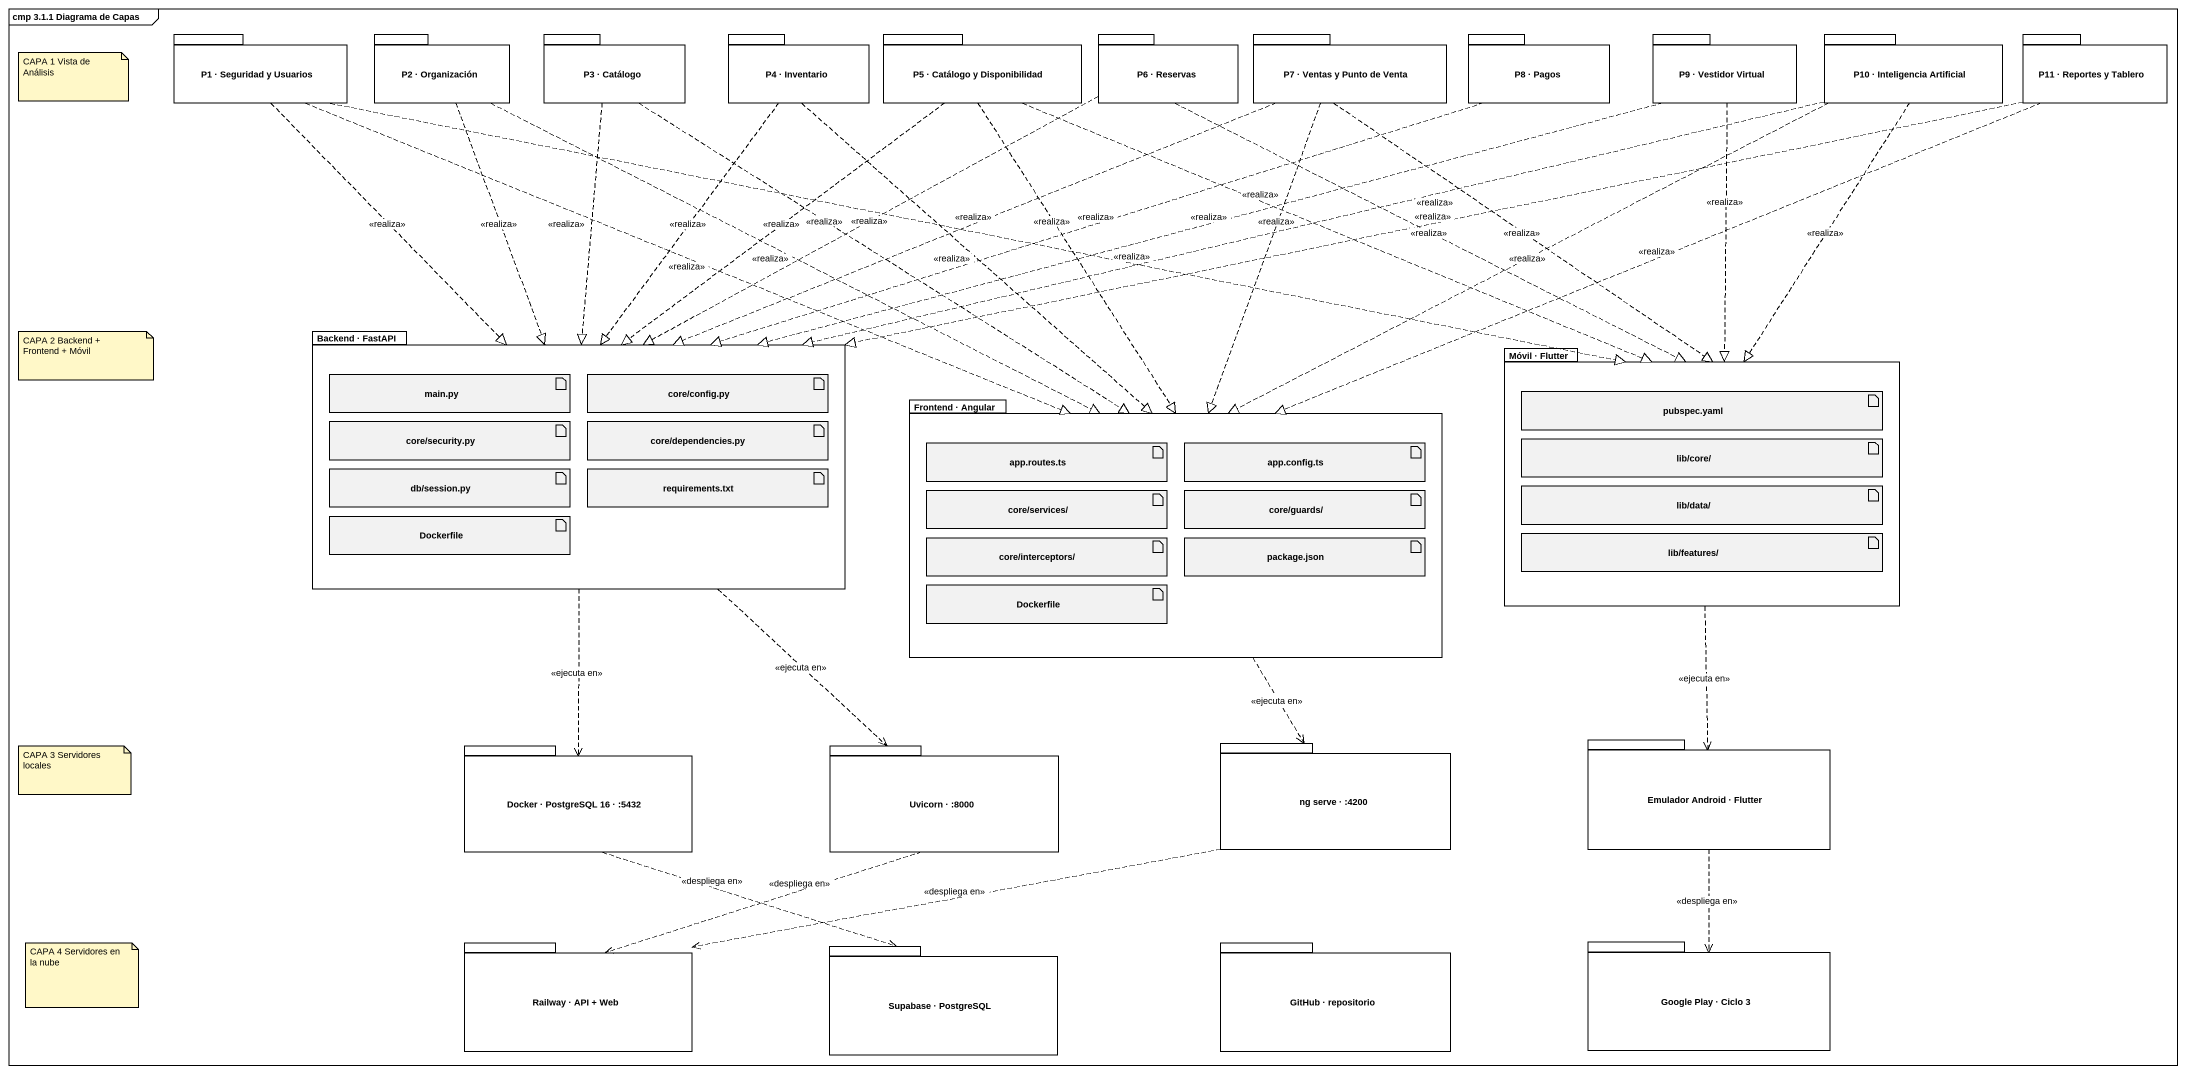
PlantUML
@startuml
mainframe cmp 3.1.1 Diagrama de Capas
package "P1 · Seguridad y Usuarios" as P1_Seguridad_y_Usuarios {
}
package "P2 · Organización" as P2_Organización {
}
package "P3 · Catálogo" as P3_Catálogo {
}
package "P4 · Inventario" as P4_Inventario {
}
package "P5 · Catálogo y Disponibilidad" as P5_Catálogo_y_Disponibilidad {
}
package "P6 · Reservas" as P6_Reservas {
}
package "P7 · Ventas y Punto de Venta" as P7_Ventas_y_Punto_de_Venta {
}
package "P8 · Pagos" as P8_Pagos {
}
package "P9 · Vestidor Virtual" as P9_Vestidor_Virtual {
}
package "P10 · Inteligencia Artificial" as P10_Inteligencia_Artificial {
}
package "P11 · Reportes y Tablero" as P11_Reportes_y_Tablero {
}
package "Backend · FastAPI" as Backend_FastAPI {
  artifact "main.py" as main_py
  artifact "core/config.py" as core_config_py
  artifact "core/security.py" as core_security_py
  artifact "core/dependencies.py" as core_dependencies_py
  artifact "db/session.py" as db_session_py
  artifact "requirements.txt" as requirements_txt
  artifact Dockerfile
}
package "Móvil · Flutter" as Móvil_Flutter {
  artifact "pubspec.yaml" as pubspec_yaml
  artifact "lib/core/" as lib_core
  artifact "lib/data/" as lib_data
  artifact "lib/features/" as lib_features
}
package "Frontend · Angular" as Frontend_Angular {
  artifact "app.routes.ts" as app_routes_ts
  artifact "app.config.ts" as app_config_ts
  artifact "core/services/" as core_services
  artifact "core/guards/" as core_guards
  artifact "core/interceptors/" as core_interceptors
  artifact "package.json" as package_json
  artifact "Dockerfile" as Dockerfile_2
}
package "Docker · PostgreSQL 16 · :5432" as Docker_PostgreSQL_16_5432 {
}
package "Uvicorn · :8000" as Uvicorn_8000 {
}
package "ng serve · :4200" as ng_serve_4200 {
}
package "Emulador Android · Flutter" as Emulador_Android_Flutter {
}
package "Railway · API + Web" as Railway_API_Web {
}
package "Supabase · PostgreSQL" as Supabase_PostgreSQL {
}
package "GitHub · repositorio" as GitHub_repositorio {
}
package "Google Play · Ciclo 3" as Google_Play_Ciclo_3 {
}
P1_Seguridad_y_Usuarios ..|> Backend_FastAPI : <<realiza>>
P1_Seguridad_y_Usuarios .right.|> Móvil_Flutter : <<realiza>>
P1_Seguridad_y_Usuarios .right.|> Frontend_Angular : <<realiza>>
P2_Organización ..|> Backend_FastAPI : <<realiza>>
P2_Organización ..|> Frontend_Angular : <<realiza>>
P3_Catálogo ..|> Backend_FastAPI : <<realiza>>
P3_Catálogo ..|> Frontend_Angular : <<realiza>>
P4_Inventario ..|> Backend_FastAPI : <<realiza>>
P4_Inventario ..|> Frontend_Angular : <<realiza>>
P5_Catálogo_y_Disponibilidad ..|> Backend_FastAPI : <<realiza>>
P5_Catálogo_y_Disponibilidad .right.|> Móvil_Flutter : <<realiza>>
P5_Catálogo_y_Disponibilidad ..|> Frontend_Angular : <<realiza>>
P6_Reservas ..|> Backend_FastAPI : <<realiza>>
P6_Reservas ..|> Móvil_Flutter : <<realiza>>
P7_Ventas_y_Punto_de_Venta .left.|> Backend_FastAPI : <<realiza>>
P7_Ventas_y_Punto_de_Venta ..|> Móvil_Flutter : <<realiza>>
P7_Ventas_y_Punto_de_Venta ..|> Frontend_Angular : <<realiza>>
P8_Pagos .left.|> Backend_FastAPI : <<realiza>>
P9_Vestidor_Virtual .left.|> Backend_FastAPI : <<realiza>>
P9_Vestidor_Virtual ..|> Móvil_Flutter : <<realiza>>
P10_Inteligencia_Artificial .left.|> Backend_FastAPI : <<realiza>>
P10_Inteligencia_Artificial ..|> Móvil_Flutter : <<realiza>>
P10_Inteligencia_Artificial ..|> Frontend_Angular : <<realiza>>
P11_Reportes_y_Tablero .left.|> Backend_FastAPI : <<realiza>>
P11_Reportes_y_Tablero .left.|> Frontend_Angular : <<realiza>>
Backend_FastAPI ..> Docker_PostgreSQL_16_5432 : <<ejecuta en>>
Backend_FastAPI ..> Uvicorn_8000 : <<ejecuta en>>
Móvil_Flutter ..> Emulador_Android_Flutter : <<ejecuta en>>
Frontend_Angular ..> ng_serve_4200 : <<ejecuta en>>
Docker_PostgreSQL_16_5432 .right.> Supabase_PostgreSQL : <<despliega en>>
Uvicorn_8000 .left.> Railway_API_Web : <<despliega en>>
ng_serve_4200 .left.> Railway_API_Web : <<despliega en>>
Emulador_Android_Flutter ..> Google_Play_Ciclo_3 : <<despliega en>>
note as N1
  CAPA 1 Vista de Análisis
end note
note as N2
  CAPA 2 Backend + Frontend + Móvil
end note
note as N3
  CAPA 3 Servidores locales
end note
note as N4
  CAPA 4 Servidores en la nube
end note
@enduml
